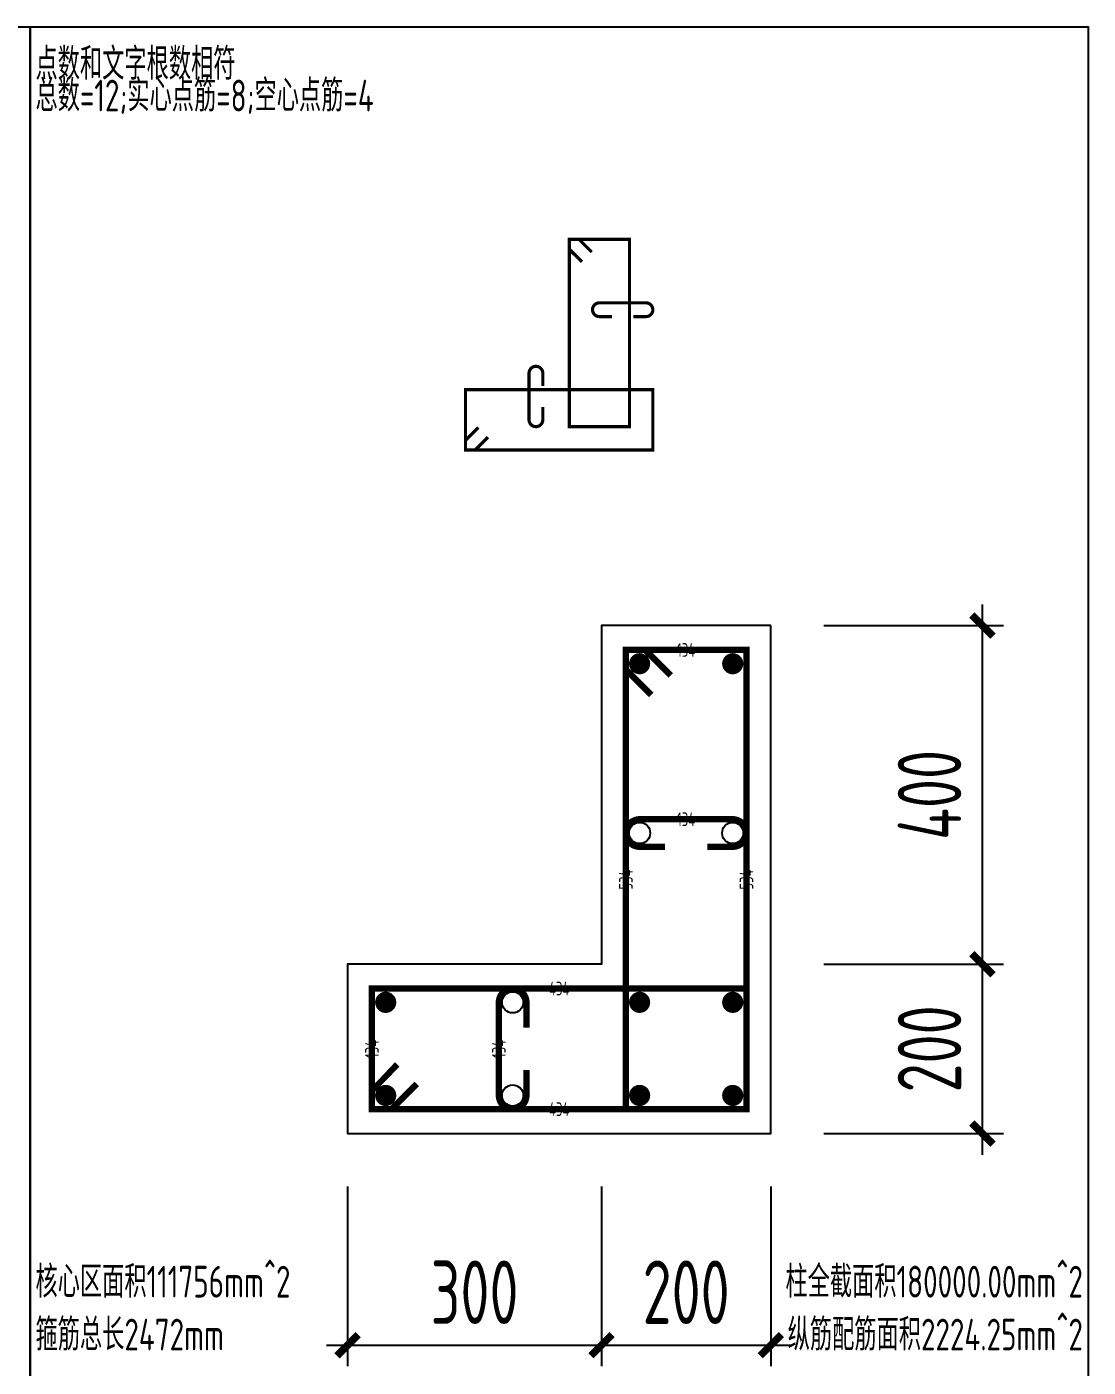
# Model space of a CAD drawing. Extents: x -1712635 to -854203, y -534641 to -21985.
# Drawn here: x -1305677 to -1300661, y -184238 to -177905 of the extents above; entities that cross this region are included whole.
import ezdxf
from ezdxf.enums import TextEntityAlignment as Align

# ---------------------------------------------------------------- set-up
doc = ezdxf.new("R2010")
doc.units = 0
doc.header["$LTSCALE"] = 1000
doc.layers.get('0').update_dxf_attribs({"linetype": 'CONTINUOUS'})
doc.layers.get('Defpoints').update_dxf_attribs({"linetype": 'CONTINUOUS'})
for name, color, linetype in [('COLU_DE_DIM', 3, 'CONTINUOUS'), ('COLU_DE_TH', 7, 'CONTINUOUS'), ('LINK', 6, 'CONTINUOUS'), ('LINK-INDEX', 6, 'CONTINUOUS'), ('REIN', 6, 'CONTINUOUS'), ('TAB', 7, 'CONTINUOUS')]:
    doc.layers.add(name, color=color, linetype=linetype)
doc.layers.add('箍筋长度', color=3, linetype='CONTINUOUS', plot=False)
doc.layers.add('配箍校核', color=34, linetype='CONTINUOUS', plot=False)
doc.styles.add('BW_Rein', font='Tssdeng.shx', dxfattribs={"width": 0.7, "bigfont": 'hztxt.shx'})
doc.styles.add('TSSD_DIMENSION', font='Tssdeng.shx', dxfattribs={"width": 0.7, "bigfont": 'tssdchn.shx'})
doc.dimstyles.new('TSSD_25_100', dxfattribs={"dimtxt": 300, "dimasz": 100, "dimexe": 100, "dimexo": 250, "dimgap": 100, "dimtad": 1, "dimdec": 0, "dimlfac": 0.25, "dimzin": 0, "dimdsep": 46, "dimtxsty": 'TSSD_DIMENSION', "dimblk": 'ARCHTICK', "dimcen": 0, "dimdle": 100, "dimclrt": 7, "dimadec": 0, "dimazin": 0, "dimtfac": 1, "dimtdec": 0, "dimtix": 1, "dimtmove": 2, "dimatfit": 3, "dimldrblk": 'ARCHTICK', "dimfxl": 0, "dimtolj": 1, "dimtzin": 0, "dimarcsym": 0})

# ---------------------------------------------------------------- blocks, each defined once
blk = doc.blocks.new('_ArchTick')
at = {"color": 0, "const_width": 0.35}
blk.add_lwpolyline([(-0.5, -0.5), (0.5, 0.5)], dxfattribs=at)
blk = doc.blocks.new('*D2554')
at = {"layer": 'COLU_DE_DIM', "color": 0, "lineweight": -2}
for p, q in [((-1304160.595144397, -183384.099302757), (-1304160.595144397, -184234.099302757)), ((-1302960.595144397, -183384.099302757), (-1302960.595144397, -184234.099302757)), ((-1304260.595144397, -184134.099302757), (-1302860.595144397, -184134.099302757))]:
    blk.add_line(p, q, dxfattribs=at)
at = {"layer": 'Defpoints', "color": 0}
for p in [(-1304160.595144397, -183134.099302757), (-1302960.595144397, -183134.099302757), (-1302960.595144397, -184134.099302757)]:
    blk.add_point(p, dxfattribs=at)
at = {"layer": 'COLU_DE_DIM', "color": 0, "lineweight": -2, "xscale": 100, "yscale": 100, "zscale": 100, "rotation": 180}
blk.add_blockref('_ArchTick', (-1304160.595144397, -184134.099302757), dxfattribs=at)
at = {"layer": 'COLU_DE_DIM', "color": 0, "lineweight": -2, "xscale": 100, "yscale": 100, "zscale": 100}
blk.add_blockref('_ArchTick', (-1302960.595144397, -184134.099302757), dxfattribs=at)
at = {"layer": 'COLU_DE_DIM', "color": 7, "insert": (-1303560.595144397, -183884.099302757), "char_height": 300, "attachment_point": 5, "style": 'TSSD_DIMENSION'}
blk.add_mtext('\\A1;300', dxfattribs=at)
blk = doc.blocks.new('*D2555')
at = {"layer": 'COLU_DE_DIM', "color": 0, "lineweight": -2}
for p, q in [((-1302960.595144397, -183384.099302757), (-1302960.595144397, -184234.099302757)), ((-1302160.595144397, -183384.099302757), (-1302160.595144397, -184234.099302757)), ((-1303060.595144397, -184134.099302757), (-1302060.595144397, -184134.099302757))]:
    blk.add_line(p, q, dxfattribs=at)
at = {"layer": 'Defpoints', "color": 0}
for p in [(-1302960.595144397, -183134.099302757), (-1302160.595144397, -183134.099302757), (-1302160.595144397, -184134.099302757)]:
    blk.add_point(p, dxfattribs=at)
at = {"layer": 'COLU_DE_DIM', "color": 0, "lineweight": -2, "xscale": 100, "yscale": 100, "zscale": 100, "rotation": 180}
blk.add_blockref('_ArchTick', (-1302960.595144397, -184134.099302757), dxfattribs=at)
at = {"layer": 'COLU_DE_DIM', "color": 0, "lineweight": -2, "xscale": 100, "yscale": 100, "zscale": 100}
blk.add_blockref('_ArchTick', (-1302160.595144397, -184134.099302757), dxfattribs=at)
at = {"layer": 'COLU_DE_DIM', "color": 7, "insert": (-1302560.595144397, -183884.099302757), "char_height": 300, "attachment_point": 5, "style": 'TSSD_DIMENSION'}
blk.add_mtext('\\A1;200', dxfattribs=at)
blk = doc.blocks.new('*D2556')
at = {"layer": 'COLU_DE_DIM', "color": 0, "lineweight": -2}
for p, q in [((-1301160.595144397, -183234.099302757), (-1301160.595144397, -182234.099302757)), ((-1301910.595144397, -182334.099302757), (-1301060.595144397, -182334.099302757)), ((-1301910.595144397, -183134.099302757), (-1301060.595144397, -183134.099302757))]:
    blk.add_line(p, q, dxfattribs=at)
at = {"layer": 'Defpoints', "color": 0}
for p in [(-1302160.595144397, -182334.099302757), (-1301160.595144397, -182334.099302757), (-1302160.595144397, -183134.099302757)]:
    blk.add_point(p, dxfattribs=at)
at = {"layer": 'COLU_DE_DIM', "color": 0, "lineweight": -2, "xscale": 100, "yscale": 100, "zscale": 100}
for p, rotation in [((-1301160.595144397, -182334.099302757), 90), ((-1301160.595144397, -183134.099302757), 270)]:
    blk.add_blockref('_ArchTick', p, dxfattribs=dict(at, rotation=rotation))
at = {"layer": 'COLU_DE_DIM', "color": 7, "insert": (-1301410.595144397, -182734.0993027572), "char_height": 300, "attachment_point": 5, "rotation": 90, "style": 'TSSD_DIMENSION'}
blk.add_mtext('\\A1;200', dxfattribs=at)
blk = doc.blocks.new('*D2557')
at = {"layer": 'COLU_DE_DIM', "color": 0, "lineweight": -2}
for p, q in [((-1301160.595144397, -182434.099302757), (-1301160.595144397, -180634.099302757)), ((-1301910.595144397, -180734.099302757), (-1301060.595144397, -180734.099302757)), ((-1301910.595144397, -182334.099302757), (-1301060.595144397, -182334.099302757))]:
    blk.add_line(p, q, dxfattribs=at)
at = {"layer": 'Defpoints', "color": 0}
for p in [(-1302160.595144397, -180734.099302757), (-1301160.595144397, -180734.099302757), (-1302160.595144397, -182334.099302757)]:
    blk.add_point(p, dxfattribs=at)
at = {"layer": 'COLU_DE_DIM', "color": 0, "lineweight": -2, "xscale": 100, "yscale": 100, "zscale": 100}
for p, rotation in [((-1301160.595144397, -180734.099302757), 90), ((-1301160.595144397, -182334.099302757), 270)]:
    blk.add_blockref('_ArchTick', p, dxfattribs=dict(at, rotation=rotation))
at = {"layer": 'COLU_DE_DIM', "color": 7, "insert": (-1301410.595144397, -181534.0993027572), "char_height": 300, "attachment_point": 5, "rotation": 90, "style": 'TSSD_DIMENSION'}
blk.add_mtext('\\A1;400', dxfattribs=at)

msp = doc.modelspace()

# ---------------------------------------------------------------- linework, layer by layer
at = {"layer": 'COLU_DE_TH'}
msp.add_lwpolyline([(-1302160.595144397, -180734.099302757), (-1302960.595144397, -180734.099302757), (-1302960.595144397, -182334.099302757), (-1304160.595144397, -182334.099302757), (-1304160.595144397, -183134.099302757), (-1302160.595144397, -183134.099302757), (-1302160.595144397, -180734.099302757)], close=True, dxfattribs=at)
at = {"layer": 'LINK', "const_width": 30}
for points in [[(-1302725.595144392, -181061.0231843126), (-1302845.595144396, -180941.0231843163), (-1302845.595144396, -180849.099302754), (-1302275.595144396, -180849.099302754), (-1302275.595144396, -183019.0993027554), (-1302845.595144396, -183019.0993027553), (-1302845.595144396, -180849.099302754), (-1302753.671262838, -180849.0993027529), (-1302633.671262835, -180969.0993027492)], [(-1303833.671262851, -182899.0993027593), (-1303953.671262856, -183019.099302755), (-1304045.595144396, -183019.0993027551), (-1304045.595144396, -182449.0993027564), (-1302275.595144397, -182449.0993027559), (-1302275.595144396, -183019.0993027551), (-1304045.595144396, -183019.0993027551), (-1304045.595144399, -182927.1754212056), (-1303925.595144394, -182807.1754212099)]]:
    msp.add_lwpolyline(points, dxfattribs=at)
for points in [[(-1302460.595144398, -181779.0993027557), (-1302340.595144398, -181779.0993027557, 1), (-1302340.595144398, -181649.0993027557), (-1302780.595144397, -181649.0993027558, 1), (-1302780.595144397, -181779.0993027558), (-1302660.595144397, -181779.0993027558)], [(-1303315.595144397, -182634.099302757), (-1303315.595144397, -182514.099302757, 1), (-1303445.595144397, -182514.099302757), (-1303445.595144397, -182954.0993027549, 1), (-1303315.595144397, -182954.0993027549), (-1303315.595144397, -182834.0993027549)]]:
    msp.add_lwpolyline(points, format="xyb", dxfattribs=at)
at = {"layer": 'LINK-INDEX', "const_width": 15.00000095367432}
for points in [[(-1303053.095144399, -179014.8389864947), (-1303113.095144399, -178954.8389864948), (-1303113.095144397, -178908.8770457249), (-1302828.095144396, -178908.8770457249), (-1302828.095144397, -179793.8770457219), (-1303113.095144397, -179793.8770457219), (-1303113.095144397, -178908.8770457249), (-1303067.13320363, -178908.8770457255), (-1303007.13320363, -178968.8770457253)], [(-1303497.133203629, -179843.8770457169), (-1303557.133203625, -179903.8770457214), (-1303603.095144397, -179903.8770457207), (-1303603.095144397, -179618.877045721), (-1302718.095144394, -179618.8770457208), (-1302718.095144394, -179903.8770457207), (-1303603.095144397, -179903.8770457207), (-1303603.095144392, -179857.9151049608), (-1303543.095144397, -179797.9151049562)]]:
    msp.add_lwpolyline(points, dxfattribs=at)
for points in [[(-1302810.595144397, -179273.8770457197), (-1302750.595144397, -179273.8770457197, 1), (-1302750.595144397, -179208.8770457197), (-1302970.595144397, -179208.8770457197, 1), (-1302970.595144397, -179273.8770457197), (-1302910.595144397, -179273.8770457197)], [(-1303238.095144397, -179601.3770457203), (-1303238.095144397, -179541.3770457203, 1), (-1303303.095144397, -179541.3770457203), (-1303303.095144397, -179761.3770457193, 1), (-1303238.095144397, -179761.3770457193), (-1303238.095144397, -179701.3770457193)]]:
    msp.add_lwpolyline(points, format="xyb", dxfattribs=at)
at = {"layer": 'REIN', "const_width": 50}
for points in [[(-1302805.595144397, -180914.0993027543, 1), (-1302755.595144397, -180914.0993027543, 1), (-1302805.595144397, -180914.0993027543)], [(-1302365.595144397, -180914.0993027543, 1), (-1302315.595144397, -180914.0993027543, 1), (-1302365.595144397, -180914.0993027543)], [(-1304005.595144397, -182514.0993027567, 1), (-1303955.595144397, -182514.0993027567, 1), (-1304005.595144397, -182514.0993027567)], [(-1302805.595144397, -182514.0993027572, 1), (-1302755.595144397, -182514.0993027572, 1), (-1302805.595144397, -182514.0993027572)], [(-1302365.595144398, -182514.0993027571, 1), (-1302315.595144398, -182514.0993027571, 1), (-1302365.595144398, -182514.0993027571)], [(-1304005.595144397, -182954.0993027554, 1), (-1303955.595144397, -182954.0993027554, 1), (-1304005.595144397, -182954.0993027554)], [(-1302805.595144397, -182954.0993027551, 1), (-1302755.595144397, -182954.0993027551, 1), (-1302805.595144397, -182954.0993027551)], [(-1302365.595144397, -182954.0993027554, 1), (-1302315.595144397, -182954.0993027554, 1), (-1302365.595144397, -182954.0993027554)]]:
    msp.add_lwpolyline(points, format="xyb", close=True, dxfattribs=at)
at = {"layer": 'REIN'}
for centre in [(-1302780.595144397, -181714.0993027558), (-1302340.595144398, -181714.0993027557), (-1303380.595144397, -182514.099302757), (-1303380.595144397, -182954.0993027549)]:
    msp.add_circle(centre, 50, dxfattribs=at)
at = {"layer": 'TAB'}
for points in [[(-1309268.720066562, -177904.5495156105), (-1305660.595144397, -177904.5495156105), (-1305660.595144397, -188434.099302757), (-1309268.720066562, -188434.099302757), (-1309268.720066562, -177904.5495156105), (-1309268.720066562, -184434.099302757), (-1305660.595144397, -184434.099302757), (-1305660.595144397, -185434.099302757), (-1309268.720066562, -185434.099302757), (-1309268.720066562, -186434.099302757), (-1305660.595144397, -186434.099302757), (-1305660.595144397, -187434.099302757), (-1309268.720066562, -187434.099302757)], [(-1305660.595144397, -177904.5495156105), (-1300660.595144397, -177904.5495156105), (-1300660.595144397, -188434.099302757), (-1305660.595144397, -188434.099302757), (-1305660.595144397, -177904.5495156105), (-1305660.595144397, -184434.099302757), (-1300660.595144397, -184434.099302757), (-1300660.595144397, -185434.099302757), (-1305660.595144397, -185434.099302757), (-1305660.595144397, -186434.099302757), (-1300660.595144397, -186434.099302757), (-1300660.595144397, -187434.099302757), (-1305660.595144397, -187434.099302757)]]:
    msp.add_lwpolyline(points, dxfattribs=at)

# ---------------------------------------------------------------- texts
at = {"layer": '箍筋长度', "style": 'BW_Rein', "width": 0.7}
for s, p in [('134', (-1302560.595144397, -180849.099302754)), ('134', (-1302560.595144397, -181649.0993027558)), ('434', (-1303160.595144397, -182449.0993027561)), ('434', (-1303160.595144397, -183019.0993027551))]:
    msp.add_text(s, height=65, dxfattribs=at).set_placement(p, align=Align.MIDDLE_CENTER)
for s, rotation, p in [('534', 89.99999999999444, (-1302845.595144396, -181934.099302757)), ('534', 89.99999999999444, (-1302275.595144396, -181934.099302757)), ('134', 90, (-1304045.595144396, -182734.099302757)), ('134', 90, (-1303445.595144397, -182734.099302757))]:
    msp.add_text(s, height=65, rotation=rotation, dxfattribs=at).set_placement(p, align=Align.MIDDLE_CENTER)
at = {"layer": '配箍校核', "style": 'BW_Rein', "width": 0.7}
for s, p in [('点数和文字根数相符', (-1305635.595144397, -178154.5495156105)), ('总数=12;实心点筋=8;空心点筋=4', (-1305635.595144397, -178304.5495156105)), ('核心区面积111756mm^ 2', (-1305635.595144397, -183909.099302757)), ('箍筋总长2472mm', (-1305635.595144397, -184159.099302757))]:
    msp.add_text(s, height=150, dxfattribs=at).set_placement(p)
for s, p in [('柱全截面积180000.00mm^ 2', (-1300685.595144397, -183909.099302757)), ('纵筋配筋面积2224.25mm^ 2', (-1300685.595144397, -184159.099302757))]:
    msp.add_text(s, height=150, dxfattribs=at).set_placement(p, align=Align.RIGHT)

# ---------------------------------------------------------------- dimensions: what is measured, and where the dimension line sits
at = {"layer": 'COLU_DE_DIM'}
for base, p1, p2, picture, middle in [((-1301160.595144397, -180734.099302757), (-1302160.595144397, -182334.099302757), (-1302160.595144397, -180734.099302757), '*D2557', (-1301410.595144397, -181534.0993027572)), ((-1301160.595144397, -182334.099302757), (-1302160.595144397, -183134.099302757), (-1302160.595144397, -182334.099302757), '*D2556', (-1301410.595144397, -182734.0993027572))]:
    dim = msp.add_linear_dim(base=base, p1=p1, p2=p2, angle=89.9999998932783, dimstyle='TSSD_25_100', dxfattribs=at)
    dim.commit()
    dim.dimension.update_dxf_attribs({"geometry": picture, "text_midpoint": middle})
for base, p1, p2, picture, middle in [((-1302960.595144397, -184134.099302757), (-1304160.595144397, -183134.099302757), (-1302960.595144397, -183134.099302757), '*D2554', (-1303560.595144397, -183884.099302757)), ((-1302160.595144397, -184134.099302757), (-1302960.595144397, -183134.099302757), (-1302160.595144397, -183134.099302757), '*D2555', (-1302560.595144397, -183884.099302757))]:
    dim = msp.add_linear_dim(base=base, p1=p1, p2=p2, dimstyle='TSSD_25_100', dxfattribs=at)
    dim.commit()
    dim.dimension.update_dxf_attribs({"geometry": picture, "text_midpoint": middle})

doc.saveas('drawing.dxf')
